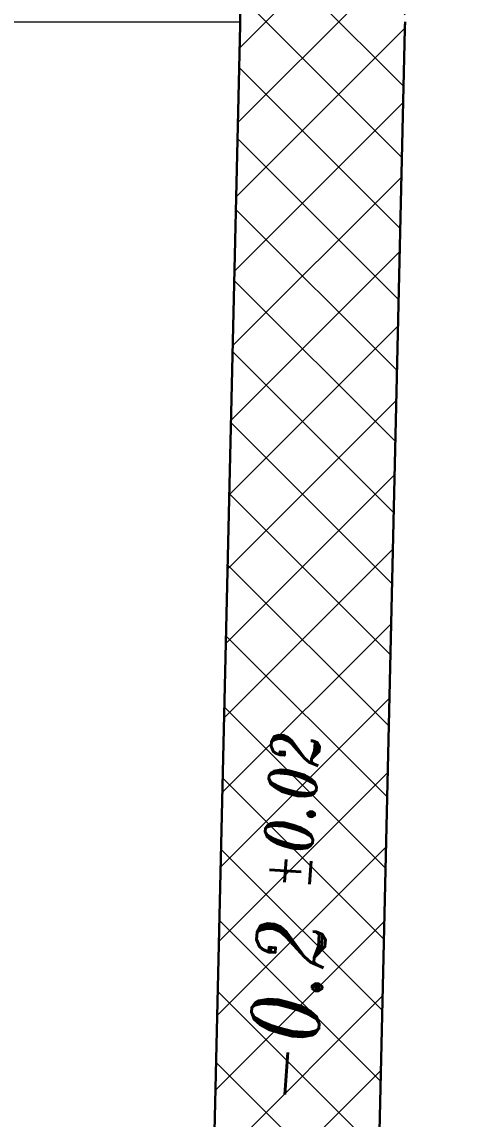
# Model space of a CAD drawing. Extents: x -234 to 858, y -95 to 532.
# Drawn here: x 339.8 to 355.91, y 141.62 to 181.63 of the extents above; entities that cross this region are included whole.
import ezdxf

# ---------------------------------------------------------------- set-up
doc = ezdxf.new("R2010")
doc.units = 0
doc.header["$LTSCALE"] = 7
doc.header["$MEASUREMENT"] = 0
doc.layers.get('0').update_dxf_attribs({"linetype": 'CONTINUOUS', "lineweight": 15})
doc.layers.add('3', color=3, linetype='CONTINUOUS', lineweight=30)
doc.layers.add('8', color=250, linetype='CONTINUOUS', lineweight=15)
doc.styles.add('ITALICT', font='ITALICT.shx', dxfattribs={"width": 0.8, "height": 3})

msp = doc.modelspace()

# ---------------------------------------------------------------- hatches: boundary and pattern name
at = {"layer": '8'}
h = msp.add_hatch(dxfattribs=at)
h.set_pattern_fill('ANSI37', color=256, scale=15)
h.paths.add_polyline_path([(347.1334, 207.4632), (346.7548, 207.9191, -0.1415284), (345.7548, 210.2076), (338.3092, 266.8253), (332.2576, 266.8253), (339.8061, 209.4253, 0.1415284), (342.1394, 204.0854), (342.518, 203.6295, -0.1750393), (347.7561, 189.1253), (347.7561, 181.5674), (345.3561, 78.0253, 0.0761736), (345.7454, 75.0211), (346.972, 70.7703, -0.0703488), (347.7561, 65.2253), (347.7561, 59.4253, -0.0541238), (347.1752, 54.0753), (353.7561, 54.0753), (353.7561, 65.2253, 0.0703488), (352.7368, 72.4339), (351.5102, 76.6846, -0.0761736), (351.3544, 77.8863), (353.7531, 181.3704, 0.0057938), (353.7561, 181.6253), (353.7561, 189.1253, 0.1750393)])
h.paths.add_polyline_path([(351.013, 141.6167), (351.5903, 149.7033), (347.8498, 149.9703), (347.2725, 141.8837)], flags=24)
h.paths.add_polyline_path([(350.7037, 149.9847), (351.2264, 157.3078), (348.6081, 157.4947), (348.0853, 150.1716)], flags=24)
h = msp.add_hatch(dxfattribs=at)
h.set_pattern_fill('ANSI37', color=256, scale=15)
h.paths.add_polyline_path([(366.2561, 266.8253), (344.3609, 266.8253), (351.6471, 211.4195), (351.7489, 211.2969, -0.1750393), (359.7561, 189.1253), (359.7561, 181.6253, -0.0057938), (359.7515, 181.2314), (357.3599, 78.0536), (358.5016, 74.0974, -0.0703488), (359.7561, 65.2253), (359.7561, 54.0753), (366.2561, 54.0753)])
h.paths.add_polyline_path([(363.7529, 150.0169), (363.7529, 157.3586), (361.1279, 157.3586), (361.1279, 150.0169)], flags=24)
h.paths.add_polyline_path([(364.6573, 141.6922), (364.6573, 149.7993), (360.9073, 149.7993), (360.9073, 141.6922)], flags=24)

# ---------------------------------------------------------------- linework, layer by layer
at = {"layer": '3'}
for p, q in [((347.7561, 181.6253), (347.7561, 189.1253)), ((345.3561, 78.0253), (347.7547, 181.5094)), ((351.3544, 77.8863), (353.7531, 181.3704))]:
    msp.add_line(p, q, dxfattribs=at)
for radius in [5, 11]:
    msp.add_arc((342.7561, 181.6253), radius, 358.67218, 0, dxfattribs=at)
at = {"layer": '8'}
msp.add_line((313.2561, 181.6253), (347.7561, 181.6253), dxfattribs=at)

# ---------------------------------------------------------------- texts
at = {"style": 'ITALICT', "width": 0.8}
for s, height, p in [(' %%p0.02', 1.75, (350.194, 148.9893)), ('-0.2', 2.5, (350.4205, 142.0946))]:
    msp.add_text(s, height=height, rotation=85.91687, dxfattribs=at).set_placement(p)

doc.saveas('drawing.dxf')
